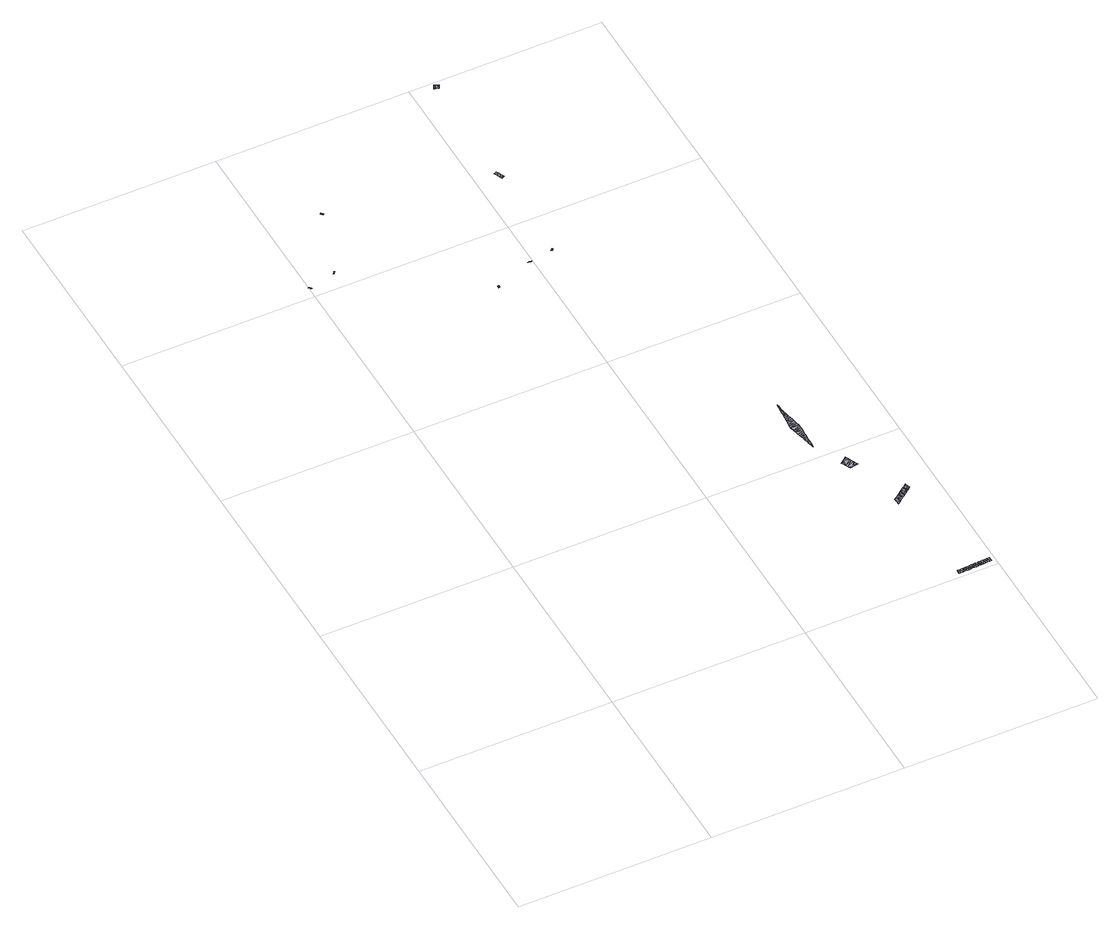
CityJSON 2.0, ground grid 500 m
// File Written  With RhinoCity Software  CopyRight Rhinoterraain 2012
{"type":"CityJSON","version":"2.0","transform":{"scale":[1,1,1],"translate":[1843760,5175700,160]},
"CityObjects":{
"bridge1":{"type":"Bridge","attributes":{"class":"inconnu","function":"inconnu","usage":"inconnu"},"geometry":[{"type":"MultiSurface","lod":"3","boundaries":[[[0,1,2]],[[3,1,0]],[[4,5,0]],[[5,3,0]],[[6,5,4]],[[7,5,6]],[[8,7,6]],[[9,10,11]],[[9,11,12]],[[13,9,12]],[[14,12,15]],[[13,12,14]],[[14,15,16]],[[17,14,16]],[[18,19,20]],[[21,22,23]],[[19,24,20]],[[25,19,18]],[[23,25,18]],[[22,25,23]],[[26,27,28]],[[29,30,31]],[[30,32,31]],[[33,34,26]],[[35,36,33]],[[37,36,35]],[[33,38,34]],[[34,27,26]],[[33,36,38]],[[39,40,41]],[[39,41,42]],[[43,39,42]],[[43,42,44]],[[40,45,46]],[[40,46,41]],[[29,31,47]],[[48,49,50]],[[48,29,49]],[[29,47,49]],[[51,48,50]],[[51,50,52]],[[53,54,55]],[[56,57,58]],[[58,57,59]],[[54,56,58]],[[55,54,58]],[[60,61,62]],[[61,53,62]],[[62,53,55]],[[63,64,65]],[[66,67,64]],[[67,68,64]],[[69,64,63]],[[68,70,71]],[[70,72,71]],[[70,73,72]],[[64,68,65]],[[66,74,67]],[[65,68,71]],[[75,65,71]],[[75,71,76]],[[75,76,77]],[[78,79,80]],[[78,80,81]],[[82,79,78]],[[83,82,78]],[[79,84,80]],[[84,85,86]],[[85,87,86]],[[87,88,86]],[[84,86,80]],[[89,81,90]],[[89,78,81]],[[91,89,90]],[[91,90,92]],[[93,94,92]],[[94,91,92]],[[93,92,95]],[[96,97,98]],[[95,92,99]],[[100,101,102]],[[97,100,102]],[[97,102,103]],[[98,97,103]],[[104,98,103]],[[104,103,105]],[[106,93,95]],[[107,106,95]],[[108,109,110]],[[110,109,111]],[[110,111,112]],[[112,111,113]],[[108,114,109]],[[115,113,116]],[[112,113,115]],[[115,116,117]],[[117,116,118]],[[119,120,121]],[[119,122,120]],[[123,119,121]],[[124,122,119]],[[125,126,127]],[[123,121,125]],[[127,126,128]],[[125,121,126]],[[127,128,129]],[[129,128,130]],[[131,130,132]],[[129,130,131]],[[133,132,134]],[[131,132,133]],[[135,131,133]],[[136,137,138]],[[139,137,136]],[[124,138,122]],[[136,138,124]],[[140,141,139]],[[139,141,137]],[[140,118,141]],[[117,118,140]],[[142,143,108]],[[143,144,114]],[[143,114,108]],[[145,143,142]],[[146,147,148]],[[149,146,150]],[[150,146,148]],[[148,147,151]],[[152,149,150]],[[153,154,151]],[[155,154,156]],[[156,154,153]],[[154,148,151]],[[157,158,159]],[[157,159,160]],[[158,161,159]],[[161,162,159]],[[163,164,165]],[[163,165,166]],[[165,167,166]],[[165,168,167]],[[169,163,166]],[[170,171,172]],[[173,170,172]],[[174,175,163]],[[176,177,178]],[[171,177,176]],[[177,174,178]],[[178,174,169]],[[172,171,176]],[[174,163,169]],[[179,173,172]],[[180,181,182]],[[182,181,179]],[[181,173,179]],[[183,180,184]],[[185,183,184]],[[186,185,184]],[[184,180,182]],[[187,188,189]],[[188,190,191]],[[189,188,191]],[[192,193,194]],[[195,193,192]],[[196,195,197]],[[197,195,192]],[[193,198,199]],[[194,193,199]],[[200,190,186]],[[190,185,186]],[[191,190,200]],[[201,187,189]],[[198,187,202]],[[202,187,201]],[[199,198,202]],[[165,203,168]],[[203,204,168]],[[203,205,204]],[[205,206,204]],[[205,207,206]],[[207,208,206]],[[207,209,208]],[[209,210,208]],[[211,212,213]],[[211,214,212]],[[214,215,212]],[[216,217,215]],[[214,216,215]],[[218,160,219]],[[218,157,160]],[[220,218,219]],[[220,221,217]],[[216,220,217]],[[220,219,221]],[[222,211,213]],[[209,222,210]],[[222,213,210]],[[151,147,223]],[[147,224,223]],[[223,224,225]],[[224,226,225]],[[227,228,226]],[[224,227,226]],[[226,229,225]],[[230,231,232]],[[232,231,233]],[[229,231,230]],[[225,229,230]],[[234,93,106]],[[234,106,107]],[[235,234,107]],[[234,94,93]],[[236,234,235]],[[237,238,239]],[[238,240,239]],[[241,105,242]],[[243,105,241]],[[104,105,243]],[[239,104,243]],[[239,98,104]],[[240,98,239]],[[240,96,98]],[[244,239,243]],[[245,246,247]],[[248,245,247]],[[246,249,250]],[[247,246,250]],[[250,249,251]],[[252,253,254]],[[249,252,251]],[[251,252,254]],[[255,244,256]],[[256,244,243]]]}]}
},
"vertices":[
[6,1528,5],[5,1526,5],[7,1527,5],[4,1527,5],[3,1532,5],[1,1531,5],[3,1533,5],[0,1532,5],[2,1533,5],[72,1547,5],[72,1546,5],[74,1545,5],[74,1546,5],[73,1547,5],[76,1552,5],[78,1551,5],[78,1552,5],[77,1553,5],[141,1733,6],[139,1729,6],[142,1732,6],[137,1737,6],[135,1735,6],[138,1736,6],[140,1729,6],[136,1733,6],[497,1375,6],[495,1373,6],[497,1374,6],[554,1386,6],[553,1386,6],[556,1384,6],[553,1385,6],[492,1376,6],[494,1373,6],[490,1376,6],[488,1374,6],[487,1375,6],[493,1373,6],[390,1336,6],[390,1335,6],[393,1336,6],[393,1337,6],[390,1337,6],[393,1338,6],[389,1331,6],[392,1331,6],[556,1385,6],[556,1389,6],[557,1386,6],[559,1388,6],[557,1390,6],[559,1389,6],[554,1661,8],[558,1653,7],[563,1660,8],[560,1648,7],[561,1647,7],[567,1651,8],[568,1650,8],[558,1671,8],[551,1668,8],[561,1665,8],[564,1991,7],[559,1990,7],[564,1990,7],[555,1982,7],[557,1980,7],[558,1979,7],[560,1992,7],[564,1977,7],[570,1982,7],[567,1977,7],[566,1976,7],[555,1981,7],[569,1988,7],[572,1986,7],[572,1987,7],[884,292,13],[880,287,13],[891,280,13],[895,283,13],[880,288,13],[880,289,13],[881,279,13],[881,274,13],[887,276,13],[882,273,13],[882,272,13],[888,295,13],[899,286,13],[892,298,13],[903,289,13],[896,300,13],[894,300,13],[906,294,13],[905,300,13],[906,299,13],[906,300,13],[907,292,13],[907,294,13],[908,293,13],[912,296,12],[916,299,12],[916,300,12],[917,300,12],[897,300,13],[904,300,13],[909,16,13],[912,4,13],[914,16,13],[917,5,13],[919,16,13],[922,5,13],[905,4,13],[924,17,13],[927,5,13],[929,17,13],[932,6,13],[956,18,13],[957,7,13],[959,7,13],[952,7,13],[959,19,13],[949,18,13],[964,19,13],[966,7,13],[969,19,13],[971,8,13],[974,19,13],[976,8,13],[980,20,13],[981,8,13],[987,15,13],[987,9,13],[987,20,13],[944,18,13],[942,6,13],[947,6,13],[939,18,13],[934,17,13],[937,6,13],[904,16,13],[901,9,12],[901,4,13],[901,16,12],[827,447,13],[831,440,13],[833,457,13],[825,450,13],[829,454,13],[847,453,14],[825,451,13],[844,459,14],[837,460,14],[842,464,14],[842,463,14],[789,540,14],[791,532,14],[792,535,14],[793,540,14],[792,528,14],[792,527,14],[774,607,14],[773,606,14],[776,597,14],[795,605,14],[795,600,14],[795,595,14],[795,608,14],[775,624,14],[775,619,14],[791,625,14],[776,629,14],[774,609,14],[773,609,14],[793,618,14],[774,614,14],[793,614,14],[790,631,14],[777,639,14],[776,634,14],[788,638,14],[777,644,14],[787,645,14],[777,649,14],[786,651,14],[779,664,14],[778,659,14],[784,661,14],[778,654,14],[785,657,14],[782,678,14],[780,674,14],[782,673,14],[780,679,14],[781,688,14],[782,683,14],[779,669,14],[783,669,14],[786,653,14],[784,664,14],[783,665,14],[777,592,14],[795,590,14],[778,589,14],[795,585,14],[779,581,14],[794,580,14],[781,576,14],[794,575,14],[783,567,14],[794,565,14],[794,570,14],[784,562,14],[793,560,14],[785,557,14],[793,555,14],[788,543,14],[793,545,14],[787,548,14],[793,550,14],[782,572,14],[849,449,13],[833,435,13],[852,444,13],[843,429,13],[835,431,13],[837,428,13],[848,430,13],[856,435,13],[853,430,13],[858,432,13],[858,431,13],[896,301,13],[903,305,13],[902,306,13],[903,307,13],[903,306,13],[907,310,13],[904,305,13],[919,304,12],[920,303,12],[917,310,13],[911,313,13],[917,317,13],[917,316,13],[925,322,13],[924,323,13],[920,310,13],[927,317,13],[929,312,12],[922,306,12],[922,304,12],[930,310,12],[915,316,13],[916,315,13]
]}
